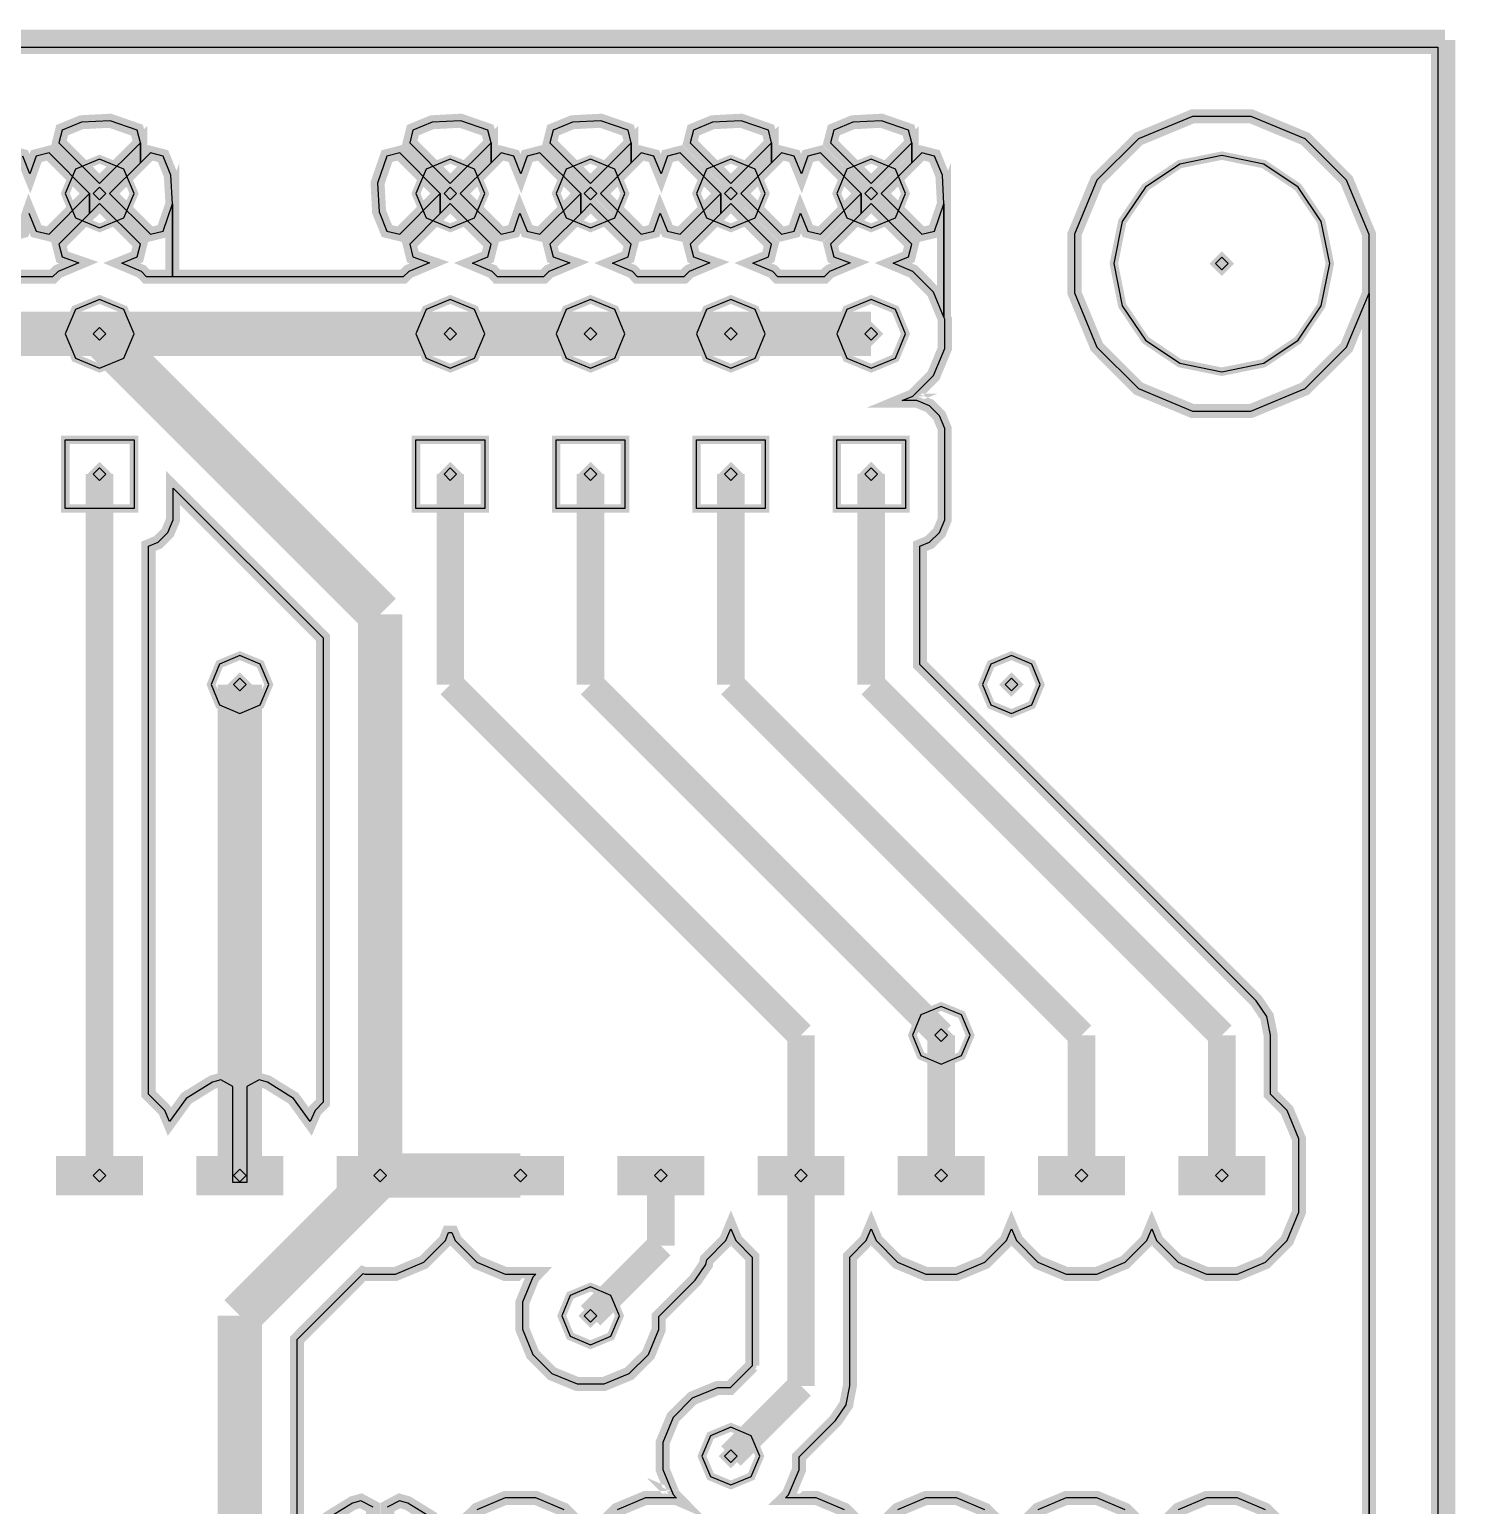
# Model space of a CAD drawing. Extents: x 0 to 6.22, y 0 to 4.04.
# Drawn here: x 3.082 to 4.099, y 2.989 to 4.041 of the extents above; entities that cross this region are included whole.
import ezdxf

# ---------------------------------------------------------------- set-up
doc = ezdxf.new("R2010")
doc.units = 0
doc.layers.get('0').update_dxf_attribs({"linetype": 'CONTINUOUS'})

msp = doc.modelspace()

# ---------------------------------------------------------------- linework, layer by layer
at = {"color": 0}
for points, const_width in [([(2.1231, 4.03353), (4.09158, 4.03353)], 0.015), ([(4.09158, 4.03353), (4.09158, 2.065)], 0.015), ([(2.1281, 2.07004), (2.1281, 4.02854), (4.08658, 4.02854), (4.08658, 2.07004)], 0.01), ([(2.1281, 2.07004), (2.1281, 4.02854), (4.08658, 4.02854), (4.08658, 2.07004)], 0.006), ([(3.67899, 2.97054), (3.66357, 2.98589), (3.64339, 2.99431), (3.62142, 2.99431), (3.62369, 2.99653), (3.63108, 3.01443), (3.63108, 3.02349), (3.65711, 3.04953), (3.66471, 3.06071), (3.66471, 3.06082), (3.66732, 3.07411), (3.66732, 3.16601), (3.67899, 3.17774), (3.68251, 3.18619), (3.68599, 3.17774), (3.70139, 3.16233), (3.72157, 3.15392), (3.74338, 3.15392), (3.76361, 3.16233), (3.77903, 3.17774), (3.7825, 3.18619), (3.78603, 3.17774), (3.80138, 3.16233), (3.82161, 3.15392), (3.84343, 3.15392), (3.86361, 3.16233), (3.87901, 3.17774), (3.88249, 3.18619), (3.88601, 3.17774), (3.90142, 3.16233), (3.9216, 3.15392), (3.94342, 3.15392), (3.9636, 3.16233), (3.979, 3.17774), (3.98742, 3.19792), (3.98742, 3.25032), (3.979, 3.27051), (3.96729, 3.28222), (3.96729, 3.32411), (3.96468, 3.3374), (3.96457, 3.33751), (3.95708, 3.34868), (3.71729, 3.58849), (3.71729, 3.67269), (3.72412, 3.67551), (3.73112, 3.68251), (3.73492, 3.69162), (3.73492, 3.75651), (3.73112, 3.76574), (3.72412, 3.77274), (3.715, 3.77653), (3.70469, 3.77653), (3.71218, 3.77962), (3.727, 3.79432), (3.73503, 3.81364), (3.73503, 3.83453), (3.73443, 3.83599), (3.73443, 3.91672), (3.73329, 3.93712), (3.72771, 3.95079), (3.71858, 3.95313), (3.71149, 3.94601), (3.71149, 3.96024), (3.70919, 3.96929), (3.68989, 3.97601), (3.66949, 3.97493), (3.65582, 3.96929), (3.65349, 3.96024), (3.68251, 3.93121), (3.71149, 3.96024), (3.71149, 3.94601), (3.68961, 3.9241), (3.71858, 3.89513), (3.72771, 3.8974), (3.73443, 3.91672), (3.73443, 3.83599), (3.727, 3.85379), (3.71229, 3.8686), (3.69819, 3.87451), (3.70919, 3.8789), (3.71149, 3.88803), (3.68251, 3.91699), (3.6754, 3.90994), (3.6754, 3.9241), (3.64638, 3.95313), (3.63732, 3.95079), (3.63281, 3.93821), (3.62771, 3.95079), (3.6186, 3.95313), (3.61149, 3.94601), (3.61149, 3.96024), (3.60921, 3.96929), (3.5899, 3.97601), (3.5695, 3.97493), (3.55583, 3.96929), (3.5535, 3.96024), (3.58251, 3.93121), (3.61149, 3.96024), (3.61149, 3.94601), (3.58957, 3.9241), (3.6186, 3.89513), (3.62771, 3.8974), (3.63211, 3.9101), (3.63732, 3.8974), (3.64638, 3.89513), (3.6754, 3.9241), (3.6754, 3.90994), (3.65349, 3.88803), (3.65582, 3.8789), (3.66758, 3.87483), (3.65283, 3.8686), (3.64893, 3.86481), (3.616, 3.86481), (3.61231, 3.8686), (3.59819, 3.87451), (3.60921, 3.8789), (3.61149, 3.88803), (3.58251, 3.91699), (3.57542, 3.90994), (3.57542, 3.9241), (3.54639, 3.95313), (3.53733, 3.95079), (3.53276, 3.93821), (3.52767, 3.95079), (3.51861, 3.95313), (3.5115, 3.94601), (3.5115, 3.96024), (3.50917, 3.96929), (3.4899, 3.97601), (3.46951, 3.97493), (3.45578, 3.96929), (3.4535, 3.96024), (3.48247, 3.93121), (3.5115, 3.96024), (3.5115, 3.94601), (3.48958, 3.9241), (3.51861, 3.89513), (3.52767, 3.8974), (3.53211, 3.9101), (3.53733, 3.8974), (3.54639, 3.89513), (3.57542, 3.9241), (3.57542, 3.90994), (3.5535, 3.88803), (3.55583, 3.8789), (3.5676, 3.87483), (3.55279, 3.8686), (3.54889, 3.86481), (3.516, 3.86481), (3.51232, 3.8686), (3.49821, 3.87451), (3.50917, 3.8789), (3.5115, 3.88803), (3.48247, 3.91699), (3.47542, 3.90994), (3.47542, 3.9241), (3.4464, 3.95313), (3.43728, 3.95079), (3.43278, 3.93821), (3.42768, 3.95079), (3.41863, 3.95313), (3.41151, 3.94601), (3.41151, 3.96024), (3.40918, 3.96929), (3.38992, 3.97601), (3.36951, 3.97493), (3.35579, 3.96929), (3.35351, 3.96024), (3.38249, 3.93121), (3.41151, 3.96024), (3.41151, 3.94601), (3.3896, 3.9241), (3.41863, 3.89513), (3.42768, 3.8974), (3.43207, 3.9101), (3.43728, 3.8974), (3.4464, 3.89513), (3.47542, 3.9241), (3.47542, 3.90994), (3.4535, 3.88803), (3.45578, 3.8789), (3.46761, 3.87483), (3.45281, 3.8686), (3.44889, 3.86481), (3.41601, 3.86481), (3.41233, 3.8686), (3.39822, 3.87451), (3.40918, 3.8789), (3.41151, 3.88803), (3.38249, 3.91699), (3.37537, 3.90994), (3.37537, 3.9241), (3.3464, 3.95313), (3.33729, 3.95079), (3.33062, 3.93153), (3.33171, 3.91114), (3.33729, 3.8974), (3.3464, 3.89513), (3.37537, 3.9241), (3.37537, 3.90994), (3.35351, 3.88803), (3.35579, 3.8789), (3.36762, 3.87483), (3.35281, 3.8686), (3.3489, 3.86481), (3.1844, 3.86481), (3.1844, 3.91672), (3.18326, 3.93712), (3.17768, 3.95079), (3.16863, 3.95313), (3.16151, 3.94601), (3.16151, 3.96024), (3.15918, 3.96929), (3.13992, 3.97601), (3.11951, 3.97493), (3.10579, 3.96929), (3.10351, 3.96024), (3.13249, 3.93121), (3.16151, 3.96024), (3.16151, 3.94601), (3.1396, 3.9241), (3.16863, 3.89513), (3.17768, 3.8974), (3.1844, 3.91672), (3.1844, 3.86481), (3.16601, 3.86481), (3.16233, 3.8686), (3.14822, 3.87451), (3.15918, 3.8789), (3.16151, 3.88803), (3.13249, 3.91699), (3.12537, 3.90994), (3.12537, 3.9241), (3.0964, 3.95313), (3.08729, 3.95079), (3.08279, 3.93821), (3.07769, 3.95079), (3.06858, 3.95313)], 0.01), ([(3.66357, 2.98589), (3.64339, 2.99431), (3.62142, 2.99431), (3.62369, 2.99653), (3.63108, 3.01443), (3.63108, 3.02349), (3.65711, 3.04953), (3.66471, 3.06071), (3.66471, 3.06082), (3.66732, 3.07411), (3.66732, 3.16601), (3.67899, 3.17774), (3.68251, 3.18619), (3.68599, 3.17774), (3.70139, 3.16233), (3.72157, 3.15392), (3.74338, 3.15392), (3.76361, 3.16233), (3.77903, 3.17774), (3.7825, 3.18619), (3.78603, 3.17774), (3.80138, 3.16233), (3.82161, 3.15392), (3.84343, 3.15392), (3.86361, 3.16233), (3.87901, 3.17774), (3.88249, 3.18619), (3.88601, 3.17774), (3.90142, 3.16233), (3.9216, 3.15392), (3.94342, 3.15392), (3.9636, 3.16233), (3.979, 3.17774), (3.98742, 3.19792), (3.98742, 3.25032), (3.979, 3.27051), (3.96729, 3.28222), (3.96729, 3.32411), (3.96468, 3.3374), (3.96457, 3.33751), (3.95708, 3.34868), (3.71729, 3.58849), (3.71729, 3.67269), (3.72412, 3.67551), (3.73112, 3.68251), (3.73492, 3.69162), (3.73492, 3.75651), (3.73112, 3.76574), (3.72412, 3.77274), (3.715, 3.77653), (3.70469, 3.77653), (3.71218, 3.77962), (3.727, 3.79432), (3.73503, 3.81364), (3.73503, 3.83453), (3.73443, 3.83599), (3.73443, 3.91672), (3.73329, 3.93712), (3.72771, 3.95079), (3.71858, 3.95313), (3.71149, 3.94601), (3.71149, 3.96024), (3.70919, 3.96929), (3.68989, 3.97601), (3.66949, 3.97493), (3.65582, 3.96929), (3.65349, 3.96024), (3.68251, 3.93121), (3.71149, 3.96024), (3.71149, 3.94601), (3.68961, 3.9241), (3.71858, 3.89513), (3.72771, 3.8974), (3.73443, 3.91672), (3.73443, 3.83599), (3.727, 3.85379), (3.71229, 3.8686), (3.69819, 3.87451), (3.70919, 3.8789), (3.71149, 3.88803), (3.68251, 3.91699), (3.6754, 3.90994), (3.6754, 3.9241), (3.64638, 3.95313), (3.63732, 3.95079), (3.63281, 3.93821), (3.62771, 3.95079), (3.6186, 3.95313), (3.61149, 3.94601), (3.61149, 3.96024), (3.60921, 3.96929), (3.5899, 3.97601), (3.5695, 3.97493), (3.55583, 3.96929), (3.5535, 3.96024), (3.58251, 3.93121), (3.61149, 3.96024), (3.61149, 3.94601), (3.58957, 3.9241), (3.6186, 3.89513), (3.62771, 3.8974), (3.63211, 3.9101), (3.63732, 3.8974), (3.64638, 3.89513), (3.6754, 3.9241), (3.6754, 3.90994), (3.65349, 3.88803), (3.65582, 3.8789), (3.66758, 3.87483), (3.65283, 3.8686), (3.64893, 3.86481), (3.616, 3.86481), (3.61231, 3.8686), (3.59819, 3.87451), (3.60921, 3.8789), (3.61149, 3.88803), (3.58251, 3.91699), (3.57542, 3.90994), (3.57542, 3.9241), (3.54639, 3.95313), (3.53733, 3.95079), (3.53276, 3.93821), (3.52767, 3.95079), (3.51861, 3.95313), (3.5115, 3.94601), (3.5115, 3.96024), (3.50917, 3.96929), (3.4899, 3.97601), (3.46951, 3.97493), (3.45578, 3.96929), (3.4535, 3.96024), (3.48247, 3.93121), (3.5115, 3.96024), (3.5115, 3.94601), (3.48958, 3.9241), (3.51861, 3.89513), (3.52767, 3.8974), (3.53211, 3.9101), (3.53733, 3.8974), (3.54639, 3.89513), (3.57542, 3.9241), (3.57542, 3.90994), (3.5535, 3.88803), (3.55583, 3.8789), (3.5676, 3.87483), (3.55279, 3.8686), (3.54889, 3.86481), (3.516, 3.86481), (3.51232, 3.8686), (3.49821, 3.87451), (3.50917, 3.8789), (3.5115, 3.88803), (3.48247, 3.91699), (3.47542, 3.90994), (3.47542, 3.9241), (3.4464, 3.95313), (3.43728, 3.95079), (3.43278, 3.93821), (3.42768, 3.95079), (3.41863, 3.95313), (3.41151, 3.94601), (3.41151, 3.96024), (3.40918, 3.96929), (3.38992, 3.97601), (3.36951, 3.97493), (3.35579, 3.96929), (3.35351, 3.96024), (3.38249, 3.93121), (3.41151, 3.96024), (3.41151, 3.94601), (3.3896, 3.9241), (3.41863, 3.89513), (3.42768, 3.8974), (3.43207, 3.9101), (3.43728, 3.8974), (3.4464, 3.89513), (3.47542, 3.9241), (3.47542, 3.90994), (3.4535, 3.88803), (3.45578, 3.8789), (3.46761, 3.87483), (3.45281, 3.8686), (3.44889, 3.86481), (3.41601, 3.86481), (3.41233, 3.8686), (3.39822, 3.87451), (3.40918, 3.8789), (3.41151, 3.88803), (3.38249, 3.91699), (3.37537, 3.90994), (3.37537, 3.9241), (3.3464, 3.95313), (3.33729, 3.95079), (3.33062, 3.93153), (3.33171, 3.91114), (3.33729, 3.8974), (3.3464, 3.89513), (3.37537, 3.9241), (3.37537, 3.90994), (3.35351, 3.88803), (3.35579, 3.8789), (3.36762, 3.87483), (3.35281, 3.8686), (3.3489, 3.86481), (3.1844, 3.86481), (3.1844, 3.91672), (3.18326, 3.93712), (3.17768, 3.95079), (3.16863, 3.95313), (3.16151, 3.94601), (3.16151, 3.96024), (3.15918, 3.96929), (3.13992, 3.97601), (3.11951, 3.97493), (3.10579, 3.96929), (3.10351, 3.96024), (3.13249, 3.93121), (3.16151, 3.96024), (3.16151, 3.94601), (3.1396, 3.9241), (3.16863, 3.89513), (3.17768, 3.8974), (3.1844, 3.91672), (3.1844, 3.86481), (3.16601, 3.86481), (3.16233, 3.8686), (3.14822, 3.87451), (3.15918, 3.8789), (3.16151, 3.88803), (3.13249, 3.91699), (3.12537, 3.90994), (3.12537, 3.9241), (3.0964, 3.95313), (3.08729, 3.95079), (3.08279, 3.93821), (3.07769, 3.95079)], 0.006), ([(4.03749, 2.07004), (4.03749, 3.89492), (4.02149, 3.93354), (3.99203, 3.96311), (3.9535, 3.97911), (3.91168, 3.97911), (3.8731, 3.96311), (3.84347, 3.9336), (3.82747, 3.89513), (3.82747, 3.85331), (3.84347, 3.81472), (3.87299, 3.7851), (3.91151, 3.7691), (3.95329, 3.7691), (3.99192, 3.7851), (4.02149, 3.81461), (4.03749, 3.85314), (4.03749, 2.2449)], 0.01), ([(4.03749, 2.07004), (4.03749, 3.89492), (4.02149, 3.93354), (3.99203, 3.96311), (3.9535, 3.97911), (3.91168, 3.97911), (3.8731, 3.96311), (3.84347, 3.9336), (3.82747, 3.89513), (3.82747, 3.85331), (3.84347, 3.81472), (3.87299, 3.7851), (3.91151, 3.7691), (3.95329, 3.7691), (3.99192, 3.7851), (4.02149, 3.81461), (4.03749, 3.85314), (4.03749, 2.2449)], 0.006), ([(3.15701, 3.9241), (3.14979, 3.94146), (3.13249, 3.94862), (3.11518, 3.94146), (3.10801, 3.9241), (3.11518, 3.90685), (3.13249, 3.89963), (3.14979, 3.90685), (3.15701, 3.9241)], 0.006), ([(3.40701, 3.9241), (3.39979, 3.94146), (3.38249, 3.94862), (3.36518, 3.94146), (3.35801, 3.9241), (3.36518, 3.90685), (3.38249, 3.89963), (3.39979, 3.90685), (3.40701, 3.9241)], 0.006), ([(3.507, 3.9241), (3.49978, 3.94146), (3.48247, 3.94862), (3.46517, 3.94146), (3.45801, 3.9241), (3.46517, 3.90685), (3.48247, 3.89963), (3.49978, 3.90685), (3.507, 3.9241)], 0.006), ([(3.60699, 3.9241), (3.59978, 3.94146), (3.58251, 3.94862), (3.56515, 3.94146), (3.558, 3.9241), (3.56515, 3.90685), (3.58251, 3.89963), (3.59978, 3.90685), (3.60699, 3.9241)], 0.006), ([(3.70697, 3.9241), (3.69976, 3.94146), (3.68251, 3.94862), (3.66515, 3.94146), (3.65799, 3.9241), (3.66515, 3.90685), (3.68251, 3.89963), (3.69976, 3.90685), (3.70697, 3.9241)], 0.006), ([(4.0095, 3.87414), (4.00342, 3.90414), (3.98693, 3.9286), (3.96246, 3.9451), (3.93251, 3.95111), (3.9025, 3.9451), (3.87804, 3.9286), (3.86154, 3.90414), (3.85553, 3.87414), (3.86154, 3.84418), (3.87804, 3.81967), (3.9025, 3.80317), (3.93251, 3.7971), (3.96246, 3.80317), (3.98693, 3.81967), (4.00342, 3.84418), (4.0095, 3.87414)], 0.006), ([(3.06858, 3.89513), (3.07769, 3.8974), (3.08208, 3.9101), (3.08729, 3.8974), (3.0964, 3.89513), (3.12537, 3.9241), (3.12537, 3.90994), (3.10351, 3.88803), (3.10579, 3.8789), (3.11762, 3.87483), (3.10281, 3.8686), (3.0989, 3.86481), (3.06603, 3.86481)], 0.01), ([(3.07769, 3.8974), (3.08208, 3.9101), (3.08729, 3.8974), (3.0964, 3.89513), (3.12537, 3.9241), (3.12537, 3.90994), (3.10351, 3.88803), (3.10579, 3.8789), (3.11762, 3.87483), (3.10281, 3.8686), (3.0989, 3.86481), (3.06603, 3.86481)], 0.006), ([(3.15701, 3.82411), (3.14979, 3.84147), (3.13249, 3.84864), (3.11518, 3.84147), (3.10801, 3.82411), (3.11518, 3.80681), (3.13249, 3.79958), (3.14979, 3.80681), (3.15701, 3.82411)], 0.006), ([(3.40701, 3.82411), (3.39979, 3.84147), (3.38249, 3.84864), (3.36518, 3.84147), (3.35801, 3.82411), (3.36518, 3.80681), (3.38249, 3.79958), (3.39979, 3.80681), (3.40701, 3.82411)], 0.006), ([(3.507, 3.82411), (3.49978, 3.84147), (3.48247, 3.84864), (3.46517, 3.84147), (3.45801, 3.82411), (3.46517, 3.80681), (3.48247, 3.79958), (3.49978, 3.80681), (3.507, 3.82411)], 0.006), ([(3.60699, 3.82411), (3.59978, 3.84147), (3.58251, 3.84864), (3.56515, 3.84147), (3.558, 3.82411), (3.56515, 3.80681), (3.58251, 3.79958), (3.59978, 3.80681), (3.60699, 3.82411)], 0.006), ([(3.70697, 3.82411), (3.69976, 3.84147), (3.68251, 3.84864), (3.66515, 3.84147), (3.65799, 3.82411), (3.66515, 3.80681), (3.68251, 3.79958), (3.69976, 3.80681), (3.70697, 3.82411)], 0.006), ([(2.5325, 3.82411), (3.68251, 3.82411)], 0.0315), ([(3.33251, 3.62414), (3.13249, 3.82411)], 0.0315), ([(3.13249, 3.22412), (3.13249, 3.72412)], 0.0197), ([(3.29183, 3.27632), (3.28603, 3.27051), (3.28261, 3.26258), (3.27067, 3.27914), (3.25211, 3.29064), (3.24621, 3.29232), (3.23753, 3.2876), (3.23753, 3.21912), (3.22749, 3.21912), (3.22749, 3.2876), (3.21881, 3.29232), (3.21289, 3.29064), (3.19428, 3.27914), (3.18229, 3.26258), (3.17899, 3.27051), (3.16732, 3.28222), (3.16732, 3.67269), (3.1741, 3.67551), (3.1811, 3.68251), (3.18489, 3.69162), (3.18489, 3.71419), (3.29183, 3.60732), (3.29183, 3.27632)], 0.01), ([(3.38249, 3.72412), (3.38249, 3.57411)], 0.0197), ([(3.48247, 3.72412), (3.48247, 3.57411)], 0.0197), ([(3.58251, 3.72412), (3.58251, 3.57411)], 0.0197), ([(3.68251, 3.57411), (3.68251, 3.72412)], 0.0197), ([(3.33251, 3.22412), (3.33251, 3.62414)], 0.0315), ([(3.2531, 3.57411), (3.24701, 3.58871), (3.23247, 3.59472), (3.21793, 3.58871), (3.21192, 3.57411), (3.21793, 3.55957), (3.23247, 3.5535), (3.24701, 3.55957), (3.2531, 3.57411)], 0.006), ([(3.23247, 3.22412), (3.23247, 3.57411)], 0.0315), ([(3.80311, 3.57411), (3.79704, 3.58871), (3.7825, 3.59472), (3.7679, 3.58871), (3.76188, 3.57411), (3.7679, 3.55957), (3.7825, 3.5535), (3.79704, 3.55957), (3.80311, 3.57411)], 0.006), ([(3.38249, 3.57411), (3.63249, 3.32411)], 0.0197), ([(3.48247, 3.57411), (3.73247, 3.32411)], 0.0197), ([(3.58251, 3.57411), (3.83251, 3.32411)], 0.0197), ([(3.93251, 3.32411), (3.68251, 3.57411)], 0.0197), ([(3.7531, 3.32411), (3.74701, 3.33871), (3.73247, 3.34472), (3.71793, 3.33871), (3.71192, 3.32411), (3.71793, 3.30957), (3.73247, 3.3035), (3.74701, 3.30957), (3.7531, 3.32411)], 0.006), ([(3.63249, 3.32411), (3.63249, 3.22412)], 0.0197), ([(3.73247, 3.32411), (3.73247, 3.22412)], 0.0197), ([(3.83251, 3.32411), (3.83251, 3.22412)], 0.0197), ([(3.93251, 3.22412), (3.93251, 3.32411)], 0.0197), ([(3.13249, 3.23813), (3.13249, 3.21012)], 0.062), ([(3.23247, 3.23813), (3.23247, 3.21012)], 0.062), ([(3.33251, 3.23813), (3.33251, 3.21012)], 0.062), ([(3.43251, 3.23813), (3.43251, 3.21012)], 0.062), ([(3.5325, 3.23813), (3.5325, 3.21012)], 0.062), ([(3.63249, 3.23813), (3.63249, 3.21012)], 0.062), ([(3.73247, 3.23813), (3.73247, 3.21012)], 0.062), ([(3.83251, 3.23813), (3.83251, 3.21012)], 0.062), ([(3.93251, 3.23813), (3.93251, 3.21012)], 0.062), ([(3.23247, 3.12414), (3.33251, 3.22412)], 0.0315), ([(3.43251, 3.22412), (3.33251, 3.22412)], 0.0315), ([(3.5325, 3.1741), (3.5325, 3.22412)], 0.0197), ([(3.63249, 3.22412), (3.63249, 3.07411)], 0.0197), ([(3.27322, 2.97629), (3.27322, 3.10721), (3.32031, 3.1544), (3.32161, 3.15392), (3.34343, 3.15392), (3.36361, 3.16233), (3.37901, 3.17774), (3.38129, 3.18343), (3.38357, 3.18343), (3.38601, 3.17774), (3.40142, 3.16233), (3.4216, 3.15392), (3.44342, 3.15392), (3.44129, 3.15169), (3.43392, 3.13379), (3.43392, 3.11453), (3.44129, 3.09663), (3.45492, 3.0829), (3.47282, 3.07553), (3.49208, 3.07553), (3.50999, 3.0829), (3.52371, 3.09651), (3.53108, 3.11442), (3.53108, 3.12354), (3.55707, 3.14953), (3.56467, 3.16069), (3.56467, 3.16081), (3.56532, 3.16411), (3.579, 3.17774), (3.58251, 3.18619), (3.58599, 3.17774), (3.59771, 3.16601), (3.59771, 3.08854)], 0.01), ([(3.27322, 2.97629), (3.27322, 3.10721), (3.32031, 3.1544), (3.32161, 3.15392), (3.34343, 3.15392), (3.36361, 3.16233), (3.37901, 3.17774), (3.38129, 3.18343), (3.38357, 3.18343), (3.38601, 3.17774), (3.40142, 3.16233), (3.4216, 3.15392), (3.44342, 3.15392), (3.44129, 3.15169), (3.43392, 3.13379), (3.43392, 3.11453), (3.44129, 3.09663), (3.45492, 3.0829), (3.47282, 3.07553), (3.49208, 3.07553), (3.50999, 3.0829), (3.52371, 3.09651), (3.53108, 3.11442), (3.53108, 3.12354), (3.55707, 3.14953), (3.56467, 3.16069), (3.56467, 3.16081), (3.56532, 3.16411), (3.579, 3.17774), (3.58251, 3.18619), (3.58599, 3.17774), (3.59771, 3.16601), (3.59771, 3.08854), (3.59771, 3.08854), (3.58192, 3.07269), (3.57292, 3.07269), (3.55501, 3.06532), (3.54129, 3.05171), (3.5339, 3.03381), (3.5339, 3.01454), (3.54129, 2.99664), (3.54368, 2.99419), (3.5434, 2.99431), (3.5216, 2.99431), (3.50142, 2.98589)], 0.006), ([(3.48247, 3.12414), (3.5325, 3.1741)], 0.0197), ([(3.5031, 3.12414), (3.49701, 3.13867), (3.48247, 3.14469), (3.46793, 3.13867), (3.46192, 3.12414), (3.46793, 3.1096), (3.48247, 3.10351), (3.49701, 3.1096), (3.5031, 3.12414)], 0.006), ([(3.23247, 2.9241), (3.23247, 3.12414)], 0.0315), ([(3.59771, 3.08854), (3.58192, 3.07269), (3.57292, 3.07269), (3.55501, 3.06532), (3.54129, 3.05171), (3.5339, 3.03381), (3.5339, 3.01454), (3.54129, 2.99664), (3.54368, 2.99419), (3.5434, 2.99431), (3.5216, 2.99431), (3.50142, 2.98589), (3.486, 2.97054)], 0.01), ([(3.63249, 3.07411), (3.58251, 3.02408)], 0.0197), ([(3.60308, 3.02408), (3.597, 3.03868), (3.58251, 3.04471), (3.56793, 3.03868), (3.5619, 3.02408), (3.56793, 3.0096), (3.58251, 3.00353), (3.597, 3.0096), (3.60308, 3.02408)], 0.006), ([(3.479, 2.97054), (3.4636, 2.98589), (3.44342, 2.99431), (3.4216, 2.99431), (3.40142, 2.98589), (3.38601, 2.97054)], 0.01), ([(3.77903, 2.97054), (3.76361, 2.98589), (3.74338, 2.99431), (3.72157, 2.99431), (3.70139, 2.98589), (3.68599, 2.97054)], 0.01), ([(3.87901, 2.97054), (3.86361, 2.98589), (3.84343, 2.99431), (3.82161, 2.99431), (3.80138, 2.98589), (3.78603, 2.97054)], 0.01), ([(3.979, 2.97054), (3.9636, 2.98589), (3.94342, 2.99431), (3.9216, 2.99431), (3.90142, 2.98589), (3.88601, 2.97054)], 0.01), ([(3.32747, 2.91911), (3.32747, 2.98762), (3.31879, 2.99229), (3.31287, 2.99061), (3.29432, 2.97911)], 0.01), ([(3.32747, 2.91911), (3.32747, 2.98762), (3.31879, 2.99229), (3.31287, 2.99061), (3.29432, 2.97911)], 0.006), ([(3.37071, 2.97911), (3.35211, 2.99061), (3.34619, 2.99229), (3.33751, 2.98762), (3.33751, 2.91911)], 0.01), ([(3.37071, 2.97911), (3.35211, 2.99061), (3.34619, 2.99229), (3.33751, 2.98762), (3.33751, 2.91911)], 0.006), ([(3.4636, 2.98589), (3.44342, 2.99431), (3.4216, 2.99431), (3.40142, 2.98589)], 0.006), ([(3.76361, 2.98589), (3.74338, 2.99431), (3.72157, 2.99431), (3.70139, 2.98589)], 0.006), ([(3.86361, 2.98589), (3.84343, 2.99431), (3.82161, 2.99431), (3.80138, 2.98589)], 0.006), ([(3.9636, 2.98589), (3.94342, 2.99431), (3.9216, 2.99431), (3.90142, 2.98589)], 0.006)]:
    msp.add_lwpolyline(points, dxfattribs=dict(at, const_width=const_width))
for points in [[(2.1281, 2.07004), (2.1281, 4.02854), (4.08658, 4.02854), (4.08658, 2.07004)], [(4.03749, 2.07004), (4.03749, 3.89492), (4.02149, 3.93354), (3.99203, 3.96311), (3.9535, 3.97911), (3.91168, 3.97911), (3.8731, 3.96311), (3.84347, 3.9336), (3.82747, 3.89513), (3.82747, 3.85331), (3.84347, 3.81472), (3.87299, 3.7851), (3.91151, 3.7691), (3.95329, 3.7691), (3.99192, 3.7851), (4.02149, 3.81461), (4.03749, 3.85314), (4.03749, 2.2449)], [(3.66357, 2.98589), (3.64339, 2.99431), (3.62142, 2.99431), (3.62369, 2.99653), (3.63108, 3.01443), (3.63108, 3.02349), (3.65711, 3.04953), (3.66471, 3.06071), (3.66471, 3.06082), (3.66732, 3.07411), (3.66732, 3.16601), (3.67899, 3.17774), (3.68251, 3.18619), (3.68599, 3.17774), (3.70139, 3.16233), (3.72157, 3.15392), (3.74338, 3.15392), (3.76361, 3.16233), (3.77903, 3.17774), (3.7825, 3.18619), (3.78603, 3.17774), (3.80138, 3.16233), (3.82161, 3.15392), (3.84343, 3.15392), (3.86361, 3.16233), (3.87901, 3.17774), (3.88249, 3.18619), (3.88601, 3.17774), (3.90142, 3.16233), (3.9216, 3.15392), (3.94342, 3.15392), (3.9636, 3.16233), (3.979, 3.17774), (3.98742, 3.19792), (3.98742, 3.25032), (3.979, 3.27051), (3.96729, 3.28222), (3.96729, 3.32411), (3.96468, 3.3374), (3.96457, 3.33751), (3.95708, 3.34868), (3.71729, 3.58849), (3.71729, 3.67269), (3.72412, 3.67551), (3.73112, 3.68251), (3.73492, 3.69162), (3.73492, 3.75651), (3.73112, 3.76574), (3.72412, 3.77274), (3.715, 3.77653), (3.70469, 3.77653), (3.71218, 3.77962), (3.727, 3.79432), (3.73503, 3.81364), (3.73503, 3.83453), (3.73443, 3.83599), (3.73443, 3.91672), (3.73329, 3.93712), (3.72771, 3.95079), (3.71858, 3.95313), (3.71149, 3.94601), (3.71149, 3.96024), (3.70919, 3.96929), (3.68989, 3.97601), (3.66949, 3.97493), (3.65582, 3.96929), (3.65349, 3.96024), (3.68251, 3.93121), (3.71149, 3.96024), (3.71149, 3.94601), (3.68961, 3.9241), (3.71858, 3.89513), (3.72771, 3.8974), (3.73443, 3.91672), (3.73443, 3.83599), (3.727, 3.85379), (3.71229, 3.8686), (3.69819, 3.87451), (3.70919, 3.8789), (3.71149, 3.88803), (3.68251, 3.91699), (3.6754, 3.90994), (3.6754, 3.9241), (3.64638, 3.95313), (3.63732, 3.95079), (3.63281, 3.93821), (3.62771, 3.95079), (3.6186, 3.95313), (3.61149, 3.94601), (3.61149, 3.96024), (3.60921, 3.96929), (3.5899, 3.97601), (3.5695, 3.97493), (3.55583, 3.96929), (3.5535, 3.96024), (3.58251, 3.93121), (3.61149, 3.96024), (3.61149, 3.94601), (3.58957, 3.9241), (3.6186, 3.89513), (3.62771, 3.8974), (3.63211, 3.9101), (3.63732, 3.8974), (3.64638, 3.89513), (3.6754, 3.9241), (3.6754, 3.90994), (3.65349, 3.88803), (3.65582, 3.8789), (3.66758, 3.87483), (3.65283, 3.8686), (3.64893, 3.86481), (3.616, 3.86481), (3.61231, 3.8686), (3.59819, 3.87451), (3.60921, 3.8789), (3.61149, 3.88803), (3.58251, 3.91699), (3.57542, 3.90994), (3.57542, 3.9241), (3.54639, 3.95313), (3.53733, 3.95079), (3.53276, 3.93821), (3.52767, 3.95079), (3.51861, 3.95313), (3.5115, 3.94601), (3.5115, 3.96024), (3.50917, 3.96929), (3.4899, 3.97601), (3.46951, 3.97493), (3.45578, 3.96929), (3.4535, 3.96024), (3.48247, 3.93121), (3.5115, 3.96024), (3.5115, 3.94601), (3.48958, 3.9241), (3.51861, 3.89513), (3.52767, 3.8974), (3.53211, 3.9101), (3.53733, 3.8974), (3.54639, 3.89513), (3.57542, 3.9241), (3.57542, 3.90994), (3.5535, 3.88803), (3.55583, 3.8789), (3.5676, 3.87483), (3.55279, 3.8686), (3.54889, 3.86481), (3.516, 3.86481), (3.51232, 3.8686), (3.49821, 3.87451), (3.50917, 3.8789), (3.5115, 3.88803), (3.48247, 3.91699), (3.47542, 3.90994), (3.47542, 3.9241), (3.4464, 3.95313), (3.43728, 3.95079), (3.43278, 3.93821), (3.42768, 3.95079), (3.41863, 3.95313), (3.41151, 3.94601), (3.41151, 3.96024), (3.40918, 3.96929), (3.38992, 3.97601), (3.36951, 3.97493), (3.35579, 3.96929), (3.35351, 3.96024), (3.38249, 3.93121), (3.41151, 3.96024), (3.41151, 3.94601), (3.3896, 3.9241), (3.41863, 3.89513), (3.42768, 3.8974), (3.43207, 3.9101), (3.43728, 3.8974), (3.4464, 3.89513), (3.47542, 3.9241), (3.47542, 3.90994), (3.4535, 3.88803), (3.45578, 3.8789), (3.46761, 3.87483), (3.45281, 3.8686), (3.44889, 3.86481), (3.41601, 3.86481), (3.41233, 3.8686), (3.39822, 3.87451), (3.40918, 3.8789), (3.41151, 3.88803), (3.38249, 3.91699), (3.37537, 3.90994), (3.37537, 3.9241), (3.3464, 3.95313), (3.33729, 3.95079), (3.33062, 3.93153), (3.33171, 3.91114), (3.33729, 3.8974), (3.3464, 3.89513), (3.37537, 3.9241), (3.37537, 3.90994), (3.35351, 3.88803), (3.35579, 3.8789), (3.36762, 3.87483), (3.35281, 3.8686), (3.3489, 3.86481), (3.1844, 3.86481), (3.1844, 3.91672), (3.18326, 3.93712), (3.17768, 3.95079), (3.16863, 3.95313), (3.16151, 3.94601), (3.16151, 3.96024), (3.15918, 3.96929), (3.13992, 3.97601), (3.11951, 3.97493), (3.10579, 3.96929), (3.10351, 3.96024), (3.13249, 3.93121), (3.16151, 3.96024), (3.16151, 3.94601), (3.1396, 3.9241), (3.16863, 3.89513), (3.17768, 3.8974), (3.1844, 3.91672), (3.1844, 3.86481), (3.16601, 3.86481), (3.16233, 3.8686), (3.14822, 3.87451), (3.15918, 3.8789), (3.16151, 3.88803), (3.13249, 3.91699), (3.12537, 3.90994), (3.12537, 3.9241), (3.0964, 3.95313), (3.08729, 3.95079), (3.08279, 3.93821), (3.07769, 3.95079)], [(3.15701, 3.9241), (3.14979, 3.94146), (3.13249, 3.94862), (3.11518, 3.94146), (3.10801, 3.9241), (3.11518, 3.90685), (3.13249, 3.89963), (3.14979, 3.90685), (3.15701, 3.9241)], [(3.40701, 3.9241), (3.39979, 3.94146), (3.38249, 3.94862), (3.36518, 3.94146), (3.35801, 3.9241), (3.36518, 3.90685), (3.38249, 3.89963), (3.39979, 3.90685), (3.40701, 3.9241)], [(3.507, 3.9241), (3.49978, 3.94146), (3.48247, 3.94862), (3.46517, 3.94146), (3.45801, 3.9241), (3.46517, 3.90685), (3.48247, 3.89963), (3.49978, 3.90685), (3.507, 3.9241)], [(3.60699, 3.9241), (3.59978, 3.94146), (3.58251, 3.94862), (3.56515, 3.94146), (3.558, 3.9241), (3.56515, 3.90685), (3.58251, 3.89963), (3.59978, 3.90685), (3.60699, 3.9241)], [(3.70697, 3.9241), (3.69976, 3.94146), (3.68251, 3.94862), (3.66515, 3.94146), (3.65799, 3.9241), (3.66515, 3.90685), (3.68251, 3.89963), (3.69976, 3.90685), (3.70697, 3.9241)], [(4.0095, 3.87414), (4.00342, 3.90414), (3.98693, 3.9286), (3.96246, 3.9451), (3.93251, 3.95111), (3.9025, 3.9451), (3.87804, 3.9286), (3.86154, 3.90414), (3.85553, 3.87414), (3.86154, 3.84418), (3.87804, 3.81967), (3.9025, 3.80317), (3.93251, 3.7971), (3.96246, 3.80317), (3.98693, 3.81967), (4.00342, 3.84418), (4.0095, 3.87414)], [(3.08208, 3.9101), (3.08729, 3.8974), (3.0964, 3.89513), (3.12537, 3.9241), (3.12537, 3.90994), (3.10351, 3.88803), (3.10579, 3.8789), (3.11762, 3.87483), (3.10281, 3.8686), (3.0989, 3.86481), (3.06603, 3.86481)], [(3.15701, 3.82411), (3.14979, 3.84147), (3.13249, 3.84864), (3.11518, 3.84147), (3.10801, 3.82411), (3.11518, 3.80681), (3.13249, 3.79958), (3.14979, 3.80681), (3.15701, 3.82411)], [(3.40701, 3.82411), (3.39979, 3.84147), (3.38249, 3.84864), (3.36518, 3.84147), (3.35801, 3.82411), (3.36518, 3.80681), (3.38249, 3.79958), (3.39979, 3.80681), (3.40701, 3.82411)], [(3.507, 3.82411), (3.49978, 3.84147), (3.48247, 3.84864), (3.46517, 3.84147), (3.45801, 3.82411), (3.46517, 3.80681), (3.48247, 3.79958), (3.49978, 3.80681), (3.507, 3.82411)], [(3.60699, 3.82411), (3.59978, 3.84147), (3.58251, 3.84864), (3.56515, 3.84147), (3.558, 3.82411), (3.56515, 3.80681), (3.58251, 3.79958), (3.59978, 3.80681), (3.60699, 3.82411)], [(3.70697, 3.82411), (3.69976, 3.84147), (3.68251, 3.84864), (3.66515, 3.84147), (3.65799, 3.82411), (3.66515, 3.80681), (3.68251, 3.79958), (3.69976, 3.80681), (3.70697, 3.82411)], [(3.29183, 3.27632), (3.28603, 3.27051), (3.28261, 3.26258), (3.27067, 3.27914), (3.25211, 3.29064), (3.24621, 3.29232), (3.23753, 3.2876), (3.23753, 3.21912), (3.22749, 3.21912), (3.22749, 3.2876), (3.21881, 3.29232), (3.21289, 3.29064), (3.19428, 3.27914), (3.18229, 3.26258), (3.17899, 3.27051), (3.16732, 3.28222), (3.16732, 3.67269), (3.1741, 3.67551), (3.1811, 3.68251), (3.18489, 3.69162), (3.18489, 3.71419), (3.29183, 3.60732), (3.29183, 3.27632)], [(3.2531, 3.57411), (3.24701, 3.58871), (3.23247, 3.59472), (3.21793, 3.58871), (3.21192, 3.57411), (3.21793, 3.55957), (3.23247, 3.5535), (3.24701, 3.55957), (3.2531, 3.57411)], [(3.80311, 3.57411), (3.79704, 3.58871), (3.7825, 3.59472), (3.7679, 3.58871), (3.76188, 3.57411), (3.7679, 3.55957), (3.7825, 3.5535), (3.79704, 3.55957), (3.80311, 3.57411)], [(3.7531, 3.32411), (3.74701, 3.33871), (3.73247, 3.34472), (3.71793, 3.33871), (3.71192, 3.32411), (3.71793, 3.30957), (3.73247, 3.3035), (3.74701, 3.30957), (3.7531, 3.32411)], [(3.27322, 2.97629), (3.27322, 3.10721), (3.32031, 3.1544), (3.32161, 3.15392), (3.34343, 3.15392), (3.36361, 3.16233), (3.37901, 3.17774), (3.38129, 3.18343), (3.38357, 3.18343), (3.38601, 3.17774), (3.40142, 3.16233), (3.4216, 3.15392), (3.44342, 3.15392), (3.44129, 3.15169), (3.43392, 3.13379), (3.43392, 3.11453), (3.44129, 3.09663), (3.45492, 3.0829), (3.47282, 3.07553), (3.49208, 3.07553), (3.50999, 3.0829), (3.52371, 3.09651), (3.53108, 3.11442), (3.53108, 3.12354), (3.55707, 3.14953), (3.56467, 3.16069), (3.56467, 3.16081), (3.56532, 3.16411), (3.579, 3.17774), (3.58251, 3.18619), (3.58599, 3.17774), (3.59771, 3.16601), (3.59771, 3.08854)], [(3.5031, 3.12414), (3.49701, 3.13867), (3.48247, 3.14469), (3.46793, 3.13867), (3.46192, 3.12414), (3.46793, 3.1096), (3.48247, 3.10351), (3.49701, 3.1096), (3.5031, 3.12414)], [(3.59771, 3.08854), (3.58192, 3.07269), (3.57292, 3.07269), (3.55501, 3.06532), (3.54129, 3.05171), (3.5339, 3.03381), (3.5339, 3.01454), (3.54129, 2.99664), (3.54368, 2.99419), (3.5434, 2.99431), (3.5216, 2.99431), (3.50142, 2.98589)], [(3.60308, 3.02408), (3.597, 3.03868), (3.58251, 3.04471), (3.56793, 3.03868), (3.5619, 3.02408), (3.56793, 3.0096), (3.58251, 3.00353), (3.597, 3.0096), (3.60308, 3.02408)], [(3.32747, 2.98762), (3.31879, 2.99229), (3.31287, 2.99061), (3.29432, 2.97911)], [(3.37071, 2.97911), (3.35211, 2.99061), (3.34619, 2.99229), (3.33751, 2.98762)], [(3.4636, 2.98589), (3.44342, 2.99431), (3.4216, 2.99431), (3.40142, 2.98589)], [(3.76361, 2.98589), (3.74338, 2.99431), (3.72157, 2.99431), (3.70139, 2.98589)], [(3.86361, 2.98589), (3.84343, 2.99431), (3.82161, 2.99431), (3.80138, 2.98589)], [(3.9636, 2.98589), (3.94342, 2.99431), (3.9216, 2.99431), (3.90142, 2.98589)]]:
    msp.add_lwpolyline(points, dxfattribs=at)
at = {"color": 7, "const_width": 0.006}
for points in [[(3.13699, 3.9241), (3.13249, 3.9286), (3.12799, 3.9241), (3.13249, 3.9196), (3.13699, 3.9241)], [(3.38699, 3.9241), (3.38249, 3.9286), (3.37799, 3.9241), (3.38249, 3.9196), (3.38699, 3.9241)], [(3.48697, 3.9241), (3.48247, 3.9286), (3.47797, 3.9241), (3.48247, 3.9196), (3.48697, 3.9241)], [(3.58703, 3.9241), (3.58251, 3.9286), (3.57801, 3.9241), (3.58251, 3.9196), (3.58703, 3.9241)], [(3.68701, 3.9241), (3.68251, 3.9286), (3.678, 3.9241), (3.68251, 3.9196), (3.68701, 3.9241)], [(3.93701, 3.87414), (3.93251, 3.87864), (3.928, 3.87414), (3.93251, 3.86963), (3.93701, 3.87414)], [(3.13699, 3.82411), (3.13249, 3.82861), (3.12799, 3.82411), (3.13249, 3.81961), (3.13699, 3.82411)], [(3.38699, 3.82411), (3.38249, 3.82861), (3.37799, 3.82411), (3.38249, 3.81961), (3.38699, 3.82411)], [(3.48697, 3.82411), (3.48247, 3.82861), (3.47797, 3.82411), (3.48247, 3.81961), (3.48697, 3.82411)], [(3.58703, 3.82411), (3.58251, 3.82861), (3.57801, 3.82411), (3.58251, 3.81961), (3.58703, 3.82411)], [(3.68701, 3.82411), (3.68251, 3.82861), (3.678, 3.82411), (3.68251, 3.81961), (3.68701, 3.82411)], [(3.13699, 3.72412), (3.13249, 3.72863), (3.12799, 3.72412), (3.13249, 3.71961), (3.13699, 3.72412)], [(3.38699, 3.72412), (3.38249, 3.72863), (3.37799, 3.72412), (3.38249, 3.71961), (3.38699, 3.72412)], [(3.48697, 3.72412), (3.48247, 3.72863), (3.47797, 3.72412), (3.48247, 3.71961), (3.48697, 3.72412)], [(3.58703, 3.72412), (3.58251, 3.72863), (3.57801, 3.72412), (3.58251, 3.71961), (3.58703, 3.72412)], [(3.68701, 3.72412), (3.68251, 3.72863), (3.678, 3.72412), (3.68251, 3.71961), (3.68701, 3.72412)], [(3.23697, 3.57411), (3.23247, 3.57861), (3.22797, 3.57411), (3.23247, 3.56961), (3.23697, 3.57411)], [(3.787, 3.57411), (3.7825, 3.57861), (3.778, 3.57411), (3.7825, 3.56961), (3.787, 3.57411)], [(3.73697, 3.32411), (3.73247, 3.32861), (3.72797, 3.32411), (3.73247, 3.31961), (3.73697, 3.32411)], [(3.13699, 3.22412), (3.13249, 3.22863), (3.12799, 3.22412), (3.13249, 3.21961), (3.13699, 3.22412)], [(3.23697, 3.22412), (3.23247, 3.22863), (3.22797, 3.22412), (3.23247, 3.21961), (3.23697, 3.22412)], [(3.33703, 3.22412), (3.33251, 3.22863), (3.32801, 3.22412), (3.33251, 3.21961), (3.33703, 3.22412)], [(3.43701, 3.22412), (3.43251, 3.22863), (3.428, 3.22412), (3.43251, 3.21961), (3.43701, 3.22412)], [(3.537, 3.22412), (3.5325, 3.22863), (3.528, 3.22412), (3.5325, 3.21961), (3.537, 3.22412)], [(3.63699, 3.22412), (3.63249, 3.22863), (3.62799, 3.22412), (3.63249, 3.21961), (3.63699, 3.22412)], [(3.73697, 3.22412), (3.73247, 3.22863), (3.72797, 3.22412), (3.73247, 3.21961), (3.73697, 3.22412)], [(3.83703, 3.22412), (3.83251, 3.22863), (3.82801, 3.22412), (3.83251, 3.21961), (3.83703, 3.22412)], [(3.93701, 3.22412), (3.93251, 3.22863), (3.928, 3.22412), (3.93251, 3.21961), (3.93701, 3.22412)], [(3.48697, 3.12414), (3.48247, 3.12864), (3.47797, 3.12414), (3.48247, 3.11963), (3.48697, 3.12414)], [(3.58703, 3.02408), (3.58251, 3.0286), (3.57801, 3.02408), (3.58251, 3.01964), (3.58703, 3.02408)]]:
    msp.add_lwpolyline(points, dxfattribs=at)
at = {"color": 7}
for points in [[(3.13699, 3.9241), (3.13249, 3.9286), (3.12799, 3.9241), (3.13249, 3.9196), (3.13699, 3.9241)], [(3.38699, 3.9241), (3.38249, 3.9286), (3.37799, 3.9241), (3.38249, 3.9196), (3.38699, 3.9241)], [(3.48697, 3.9241), (3.48247, 3.9286), (3.47797, 3.9241), (3.48247, 3.9196), (3.48697, 3.9241)], [(3.58703, 3.9241), (3.58251, 3.9286), (3.57801, 3.9241), (3.58251, 3.9196), (3.58703, 3.9241)], [(3.68701, 3.9241), (3.68251, 3.9286), (3.678, 3.9241), (3.68251, 3.9196), (3.68701, 3.9241)], [(3.93701, 3.87414), (3.93251, 3.87864), (3.928, 3.87414), (3.93251, 3.86963), (3.93701, 3.87414)], [(3.13699, 3.82411), (3.13249, 3.82861), (3.12799, 3.82411), (3.13249, 3.81961), (3.13699, 3.82411)], [(3.38699, 3.82411), (3.38249, 3.82861), (3.37799, 3.82411), (3.38249, 3.81961), (3.38699, 3.82411)], [(3.48697, 3.82411), (3.48247, 3.82861), (3.47797, 3.82411), (3.48247, 3.81961), (3.48697, 3.82411)], [(3.58703, 3.82411), (3.58251, 3.82861), (3.57801, 3.82411), (3.58251, 3.81961), (3.58703, 3.82411)], [(3.68701, 3.82411), (3.68251, 3.82861), (3.678, 3.82411), (3.68251, 3.81961), (3.68701, 3.82411)], [(3.13699, 3.72412), (3.13249, 3.72863), (3.12799, 3.72412), (3.13249, 3.71961), (3.13699, 3.72412)], [(3.38699, 3.72412), (3.38249, 3.72863), (3.37799, 3.72412), (3.38249, 3.71961), (3.38699, 3.72412)], [(3.48697, 3.72412), (3.48247, 3.72863), (3.47797, 3.72412), (3.48247, 3.71961), (3.48697, 3.72412)], [(3.58703, 3.72412), (3.58251, 3.72863), (3.57801, 3.72412), (3.58251, 3.71961), (3.58703, 3.72412)], [(3.68701, 3.72412), (3.68251, 3.72863), (3.678, 3.72412), (3.68251, 3.71961), (3.68701, 3.72412)], [(3.23697, 3.57411), (3.23247, 3.57861), (3.22797, 3.57411), (3.23247, 3.56961), (3.23697, 3.57411)], [(3.787, 3.57411), (3.7825, 3.57861), (3.778, 3.57411), (3.7825, 3.56961), (3.787, 3.57411)], [(3.73697, 3.32411), (3.73247, 3.32861), (3.72797, 3.32411), (3.73247, 3.31961), (3.73697, 3.32411)], [(3.13699, 3.22412), (3.13249, 3.22863), (3.12799, 3.22412), (3.13249, 3.21961), (3.13699, 3.22412)], [(3.23697, 3.22412), (3.23247, 3.22863), (3.22797, 3.22412), (3.23247, 3.21961), (3.23697, 3.22412)], [(3.33703, 3.22412), (3.33251, 3.22863), (3.32801, 3.22412), (3.33251, 3.21961), (3.33703, 3.22412)], [(3.43701, 3.22412), (3.43251, 3.22863), (3.428, 3.22412), (3.43251, 3.21961), (3.43701, 3.22412)], [(3.537, 3.22412), (3.5325, 3.22863), (3.528, 3.22412), (3.5325, 3.21961), (3.537, 3.22412)], [(3.63699, 3.22412), (3.63249, 3.22863), (3.62799, 3.22412), (3.63249, 3.21961), (3.63699, 3.22412)], [(3.73697, 3.22412), (3.73247, 3.22863), (3.72797, 3.22412), (3.73247, 3.21961), (3.73697, 3.22412)], [(3.83703, 3.22412), (3.83251, 3.22863), (3.82801, 3.22412), (3.83251, 3.21961), (3.83703, 3.22412)], [(3.93701, 3.22412), (3.93251, 3.22863), (3.928, 3.22412), (3.93251, 3.21961), (3.93701, 3.22412)], [(3.48697, 3.12414), (3.48247, 3.12864), (3.47797, 3.12414), (3.48247, 3.11963), (3.48697, 3.12414)], [(3.58703, 3.02408), (3.58251, 3.0286), (3.57801, 3.02408), (3.58251, 3.01964), (3.58703, 3.02408)]]:
    msp.add_lwpolyline(points, dxfattribs=at)
at = {"color": 0, "const_width": 0.006}
for points in [[(3.10801, 3.74858), (3.10801, 3.6996), (3.15701, 3.6996), (3.15701, 3.74858), (3.10801, 3.74858)], [(3.35801, 3.74858), (3.35801, 3.6996), (3.40701, 3.6996), (3.40701, 3.74858), (3.35801, 3.74858)], [(3.45801, 3.74858), (3.45801, 3.6996), (3.507, 3.6996), (3.507, 3.74858), (3.45801, 3.74858)], [(3.558, 3.74858), (3.558, 3.6996), (3.60699, 3.6996), (3.60699, 3.74858), (3.558, 3.74858)], [(3.65799, 3.74858), (3.65799, 3.6996), (3.70697, 3.6996), (3.70697, 3.74858), (3.65799, 3.74858)], [(3.29183, 3.27632), (3.28603, 3.27051), (3.28261, 3.26258), (3.27067, 3.27914), (3.25211, 3.29064), (3.24621, 3.29232), (3.23753, 3.2876), (3.23753, 3.21912), (3.22749, 3.21912), (3.22749, 3.2876), (3.21881, 3.29232), (3.21289, 3.29064), (3.19428, 3.27914), (3.18229, 3.26258), (3.17899, 3.27051), (3.16732, 3.28222), (3.16732, 3.67269), (3.1741, 3.67551), (3.1811, 3.68251), (3.18489, 3.69162), (3.18489, 3.71419), (3.29183, 3.60732), (3.29183, 3.27632)]]:
    msp.add_lwpolyline(points, close=True, dxfattribs=at)
at = {"color": 0}
for points in [[(3.10801, 3.74858), (3.15701, 3.74858), (3.15701, 3.6996), (3.10801, 3.6996), (3.10801, 3.74858)], [(3.35801, 3.74858), (3.40701, 3.74858), (3.40701, 3.6996), (3.35801, 3.6996), (3.35801, 3.74858)], [(3.45801, 3.74858), (3.507, 3.74858), (3.507, 3.6996), (3.45801, 3.6996), (3.45801, 3.74858)], [(3.558, 3.74858), (3.60699, 3.74858), (3.60699, 3.6996), (3.558, 3.6996), (3.558, 3.74858)], [(3.65799, 3.74858), (3.70697, 3.74858), (3.70697, 3.6996), (3.65799, 3.6996), (3.65799, 3.74858)]]:
    msp.add_lwpolyline(points, close=True, dxfattribs=at)

doc.saveas('drawing.dxf')
